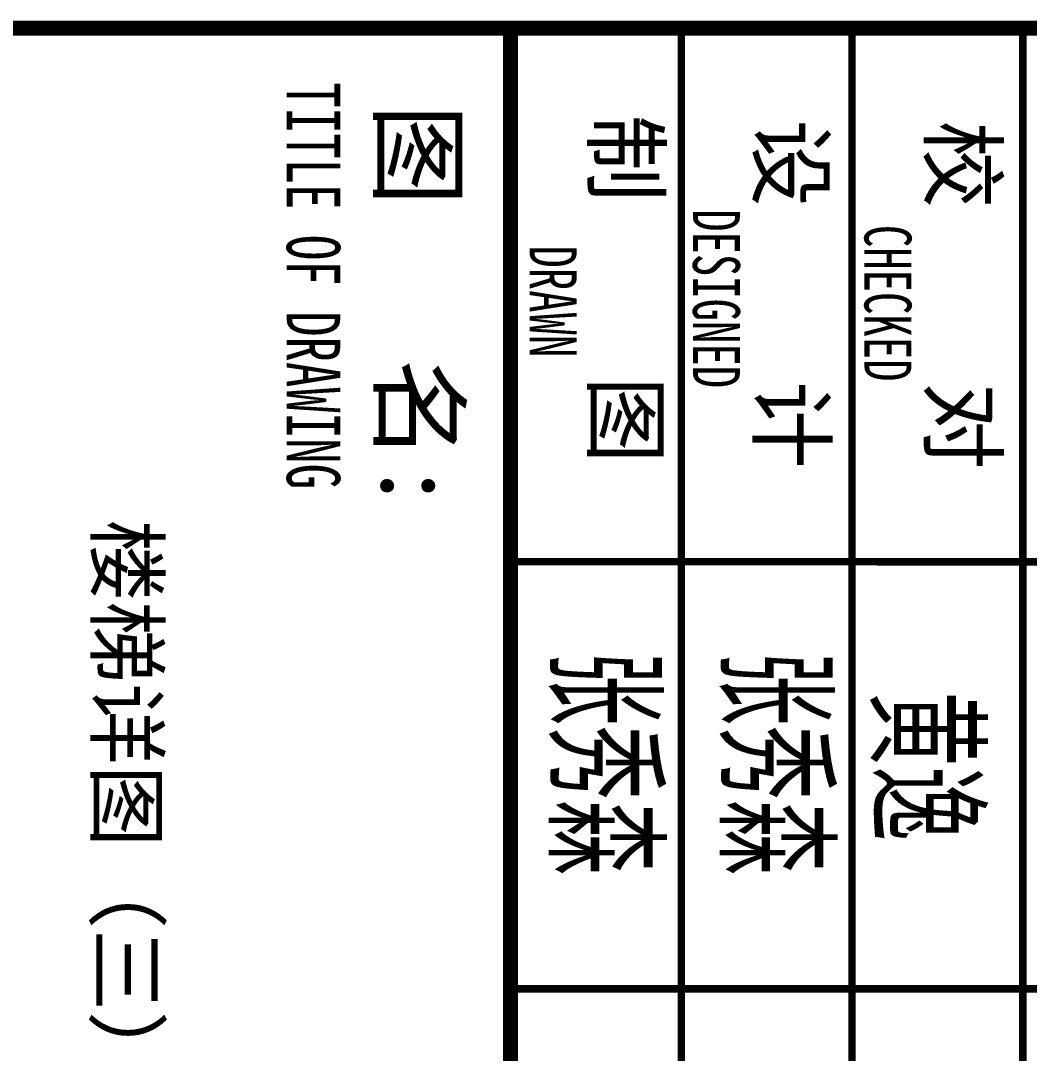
# Model space of a CAD drawing. Extents: x -518115 to 790560, y -210384 to 1628073.
# Drawn here: x 542883 to 545246, y -110680 to -108262 of the extents above; entities that cross this region are included whole.
import ezdxf
from ezdxf.enums import TextEntityAlignment as Align

# ---------------------------------------------------------------- set-up
doc = ezdxf.new("R2010")
doc.units = 0
doc.header["$LTSCALE"] = 1000
doc.header["$MEASUREMENT"] = 0
doc.layers.add('可改文字', color=6, linetype='Continuous', lineweight=18)
doc.layers.add('图框', color=140, linetype='Continuous')
doc.layers.add('图签文字', color=147, linetype='Continuous')
doc.styles.add('宋体', font='', dxfattribs={"height": 50})
doc.styles.add('建筑图签-1', font='', dxfattribs={"width": 0.7})
doc.styles.add('建筑图签-2', font='TXT.shx', dxfattribs={"width": 0.5, "bigfont": 'HZTXT.shx'})
doc.styles.get('宋体').set_extended_font_data('SimSun')
doc.styles.get('建筑图签-1').set_extended_font_data('SimHei')

# ---------------------------------------------------------------- blocks, each defined once
blk = doc.blocks.new('A$C549D2611')
at = {"layer": '图框'}
for points, const_width in [([(38052.5, -29200), (38052.5, -500)], 35), ([(39302.2, -25799.8), (39302.5, -22599.8)], 17.5), ([(40302.5, -25799.8), (40302.5, -22599.8)], 17.5), ([(38052.5, -24599.8), (41552.5, -24599.8)], 17.5), ([(38052.5, -24999.8), (41552.5, -24999.8)], 17.5), ([(38052.5, -25399.8), (41552.5, -25399.8)], 17.5), ([(38052.5, -25799.8), (41552.5, -25799.8)], 35)]:
    blk.add_lwpolyline(points, dxfattribs=dict(at, const_width=const_width))
at = {"layer": '图框', "style": '建筑图签-1', "width": 0.7}
for s, p in [('CHECKED  ', (38749, -24915.6)), ('DESIGNED ', (38712.2, -25317.3)), (' DRAWN   ', (38744.8, -25699.7))]:
    blk.add_text(s, height=110, dxfattribs=at).set_placement(p, align=Align.MIDDLE)
blk.add_text('TITLE OF DRAWING', height=125, dxfattribs=at).set_placement((38179.5, -26323.7))
at = {"layer": '图签文字', "color": 7, "style": '建筑图签-1'}
for s, height, p in [('校    对', 150, (38269.1, -24815.9)), ('设    计', 150, (38266.4, -25216.7)), ('制    图', 150, (38254.9, -25604.2)), ('图   名:', 175, (38230.1, -26102.4))]:
    blk.add_text(s, height=height, dxfattribs=at).set_placement(p)
at = {"layer": '图签文字', "color": 1, "style": '建筑图签-2', "width": 0.7}
for s, p in [('黄逸', (39606.5, -24956.9)), ('张秀森', (39510.6, -25309.8)), ('张秀森', (39510.6, -25709.8))]:
    blk.add_text(s, height=250, dxfattribs=at).set_placement(p)

msp = doc.modelspace()

# ---------------------------------------------------------------- block references
at = {"rotation": 270}
msp.add_blockref('A$C549D2611', (569830.5, -70226.6), dxfattribs=at)

# ---------------------------------------------------------------- texts
at = {"layer": '可改文字', "color": 3, "style": '宋体'}
msp.add_text('楼梯详图（三）', height=140.64, rotation=270, dxfattribs=at).set_placement((543134.6, -110101.2), align=Align.MIDDLE)

doc.saveas('drawing.dxf')
